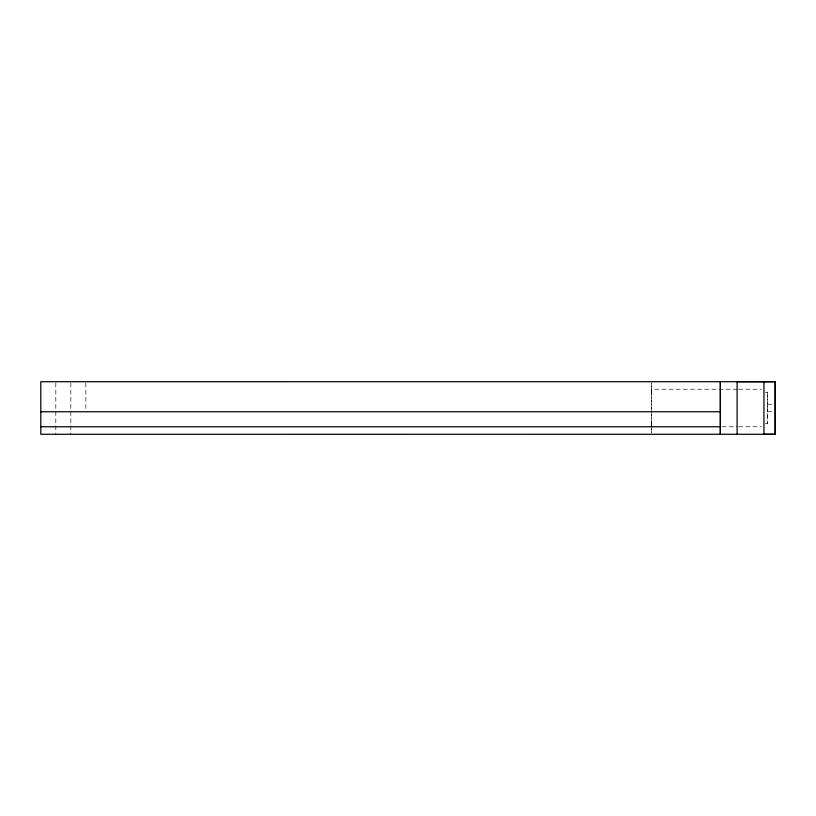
<?xml version="1.0" encoding="UTF-8"?>
<svg xmlns="http://www.w3.org/2000/svg" width="816" height="816" viewBox="0 0 816 816"><rect width="100%" height="100%" fill="white"/><g stroke="black" fill="none" stroke-linecap="round" stroke-linejoin="round"><path stroke-width="0.61" stroke-dasharray="4.08 3.06" d="M765.184 423.749L767.693 423.749L767.693 409.183M767.683 406.807L767.683 392.241L765.184 392.241M737.358 389.222L651.301 389.222L651.301 394.72M738.623 389.222L761.399 389.222M767.693 404.236L772.691 404.236M767.693 411.743L772.691 411.743M722.17 426.768L737.358 426.768M738.623 426.768L761.399 426.768M767.683 392.241L767.693 423.749M651.301 421.27L651.301 426.125M85.853 382.979L85.853 410.509M70.839 382.979L70.839 434.285M55.814 382.979L55.814 434.285M651.29 382.969L651.29 433.021L651.311 382.969"/><path stroke-width="1.22" d="M737.103 434.265L737.103 381.725L775.2 381.725L775.2 434.275L40.8 434.285L40.8 381.725L775.19 381.715L775.19 434.275L763.939 434.265L763.939 381.725M40.8 411.754L720.355 411.754M40.8 426.768L720.355 426.768M720.355 381.725L720.355 434.285L720.355 381.725"/></g></svg>
